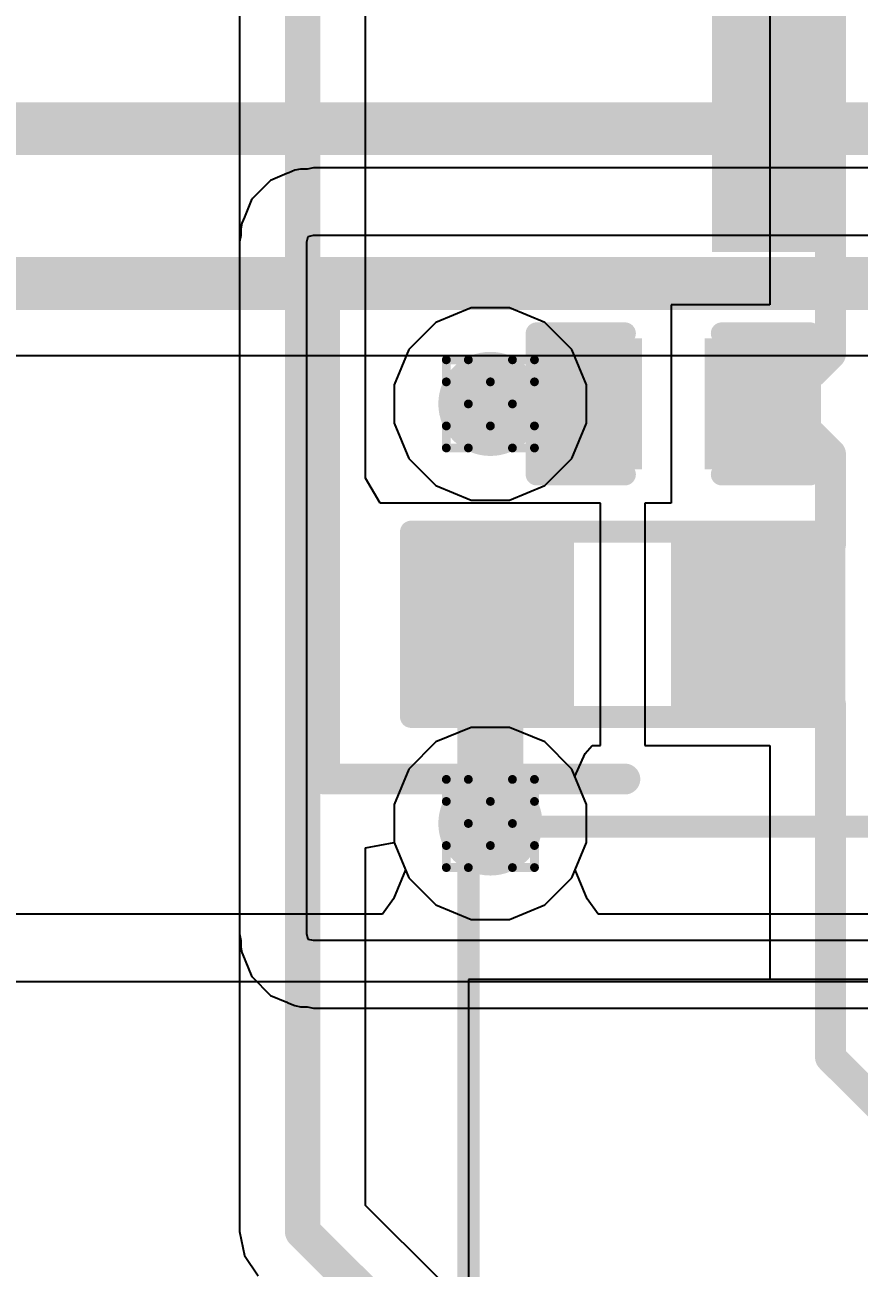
# Model space of a CAD drawing. Header units: inches. Extents: x -11 to 5379, y 0 to 5429.
# Drawn here: x 182.68 to 187.48, y 18.84 to 26 of the extents above; entities that cross this region are included whole.
import ezdxf

# ---------------------------------------------------------------- set-up
doc = ezdxf.new("R2010")
doc.units = ezdxf.units.IN
for name, color, linetype in [('Bottom Layer', 5, 'Continuous'), ('Drill Drawing', 1, 'Continuous'), ('GND', 16, 'Continuous'), ('PWR', 76, 'Continuous'), ('Top Layer', 1, 'Continuous'), ('Top Overlay', 2, 'Continuous'), ('Top Paste', 8, 'Continuous'), ('Top Solder', 216, 'Continuous'), ('Via Holes', 16, 'Continuous')]:
    doc.layers.add(name, color=color, linetype=linetype)
doc.styles.add('Arial_Bold', font='', dxfattribs={"height": 0.2})
doc.styles.get('Arial_Bold').set_extended_font_data('Arial', bold=True)

# ---------------------------------------------------------------- blocks, each defined once
blk = doc.blocks.new('R___0603_271')
at = {"layer": 'Top Layer'}
for points in [[(-0.381, 0.4445), (-0.381, -0.4445), (-1.143, -0.4445), (-1.143, 0.4445)], [(1.143, 0.4445), (1.143, -0.4445), (0.381, -0.4445), (0.381, 0.4445)]]:
    blk.add_hatch(color=1, dxfattribs=at).paths.add_polyline_path(points)
at = {"layer": 'Top Paste'}
for points in [[(-0.381, 0.4445), (-0.381, -0.4445), (-1.143, -0.4445), (-1.143, 0.4445)], [(1.143, 0.4445), (1.143, -0.4445), (0.381, -0.4445), (0.381, 0.4445)]]:
    blk.add_hatch(color=8, dxfattribs=at).paths.add_polyline_path(points)
at = {"layer": 'Top Solder'}
for points in [[(-0.2794, 0.5461), (-0.2794, -0.5461), (-1.2446, -0.5461), (-1.2446, 0.5461)], [(1.2446, 0.5461), (1.2446, -0.5461), (0.2794, -0.5461), (0.2794, 0.5461)]]:
    blk.add_hatch(color=216, dxfattribs=at).paths.add_polyline_path(points)
at = {"layer": 'Top Overlay'}
for points in [[(-1.2192, 0.5334, 0.127, 0.127, 0), (-1.2192, -0.5334, 0.127, 0.127, 0)], [(1.2192, 0.5334, 0.127, 0.127, 0), (-1.2192, 0.5334, 0.127, 0.127, 0)], [(1.2192, 0.5334, 0.127, 0.127, 0), (1.2192, -0.5334, 0.127, 0.127, 0)], [(1.2192, -0.5334, 0.127, 0.127, 0), (-1.2192, -0.5334, 0.127, 0.127, 0)]]:
    blk.add_lwpolyline(points, format="xyseb", dxfattribs=at)
for points in [[(-1.25095, 0.5334, 0.0635, 0.0635, 1), (-1.18745, 0.5334, 0.0635, 0.0635, 1)], [(-1.25095, 0.5334, 0.0635, 0.0635, 1), (-1.18745, 0.5334, 0.0635, 0.0635, 1)], [(1.18745, 0.5334, 0.0635, 0.0635, 1), (1.25095, 0.5334, 0.0635, 0.0635, 1)], [(1.18745, 0.5334, 0.0635, 0.0635, 1), (1.25095, 0.5334, 0.0635, 0.0635, 1)], [(-1.25095, -0.5334, 0.0635, 0.0635, 1), (-1.18745, -0.5334, 0.0635, 0.0635, 1)], [(-1.25095, -0.5334, 0.0635, 0.0635, 1), (-1.18745, -0.5334, 0.0635, 0.0635, 1)], [(1.18745, -0.5334, 0.0635, 0.0635, 1), (1.25095, -0.5334, 0.0635, 0.0635, 1)], [(1.18745, -0.5334, 0.0635, 0.0635, 1), (1.25095, -0.5334, 0.0635, 0.0635, 1)]]:
    blk.add_lwpolyline(points, format="xyseb", close=True, dxfattribs=at)
blk = doc.blocks.new('HR911105A_512')
at = {"layer": 'Top Overlay'}
for points in [[(8, -2.605, 0.127, 0.127, 0), (8, -8.485, 0.127, 0.127, 0)], [(8, -8.485, 0.127, 0.127, 0), (-8, -8.485, 0.127, 0.127, 0)]]:
    blk.add_lwpolyline(points, format="xyseb", dxfattribs=at)
blk.add_lwpolyline([(7.9682, -8.485, 0.0635, 0.0635, 1), (8.0317, -8.485, 0.0635, 0.0635, 1)], format="xyseb", close=True, dxfattribs=at)
blk.add_lwpolyline([(7.9682, -8.485, 0.0635, 0.0635, 1), (8.0317, -8.485, 0.0635, 0.0635, 1)], format="xyseb", close=True, dxfattribs=at)
blk = doc.blocks.new('C___0402_625')
at = {"layer": 'Top Layer'}
for points in [[(-0.6985, -0.3175), (-0.6985, 0.3175), (-0.2413, 0.3175), (-0.2413, -0.3175)], [(0.2413, -0.3175), (0.2413, 0.3175), (0.6985, 0.3175), (0.6985, -0.3175)]]:
    blk.add_hatch(color=1, dxfattribs=at).paths.add_polyline_path(points)
at = {"layer": 'Top Paste'}
for points in [[(-0.6985, -0.3175), (-0.6985, 0.3175), (-0.2413, 0.3175), (-0.2413, -0.3175)], [(0.2413, -0.3175), (0.2413, 0.3175), (0.6985, 0.3175), (0.6985, -0.3175)]]:
    blk.add_hatch(color=8, dxfattribs=at).paths.add_polyline_path(points)
at = {"layer": 'Top Solder'}
for points in [[(-0.7585, -0.3775), (-0.7585, 0.3775), (-0.1813, 0.3775), (-0.1813, -0.3775)], [(0.1813, -0.3775), (0.1813, 0.3775), (0.7585, 0.3775), (0.7585, -0.3775)]]:
    blk.add_hatch(color=216, dxfattribs=at).paths.add_polyline_path(points)
at = {"layer": 'Top Overlay'}
for points in [[(-0.7874, 0.4064, 0.127, 0.127, 0), (-0.2794, 0.4064, 0.127, 0.127, 0)], [(-0.7874, -0.4064, 0.127, 0.127, 0), (-0.7874, 0.4064, 0.127, 0.127, 0)], [(0.2794, 0.4064, 0.127, 0.127, 0), (0.7874, 0.4064, 0.127, 0.127, 0)], [(0.7874, -0.4064, 0.127, 0.127, 0), (0.7874, 0.4064, 0.127, 0.127, 0)], [(-0.7874, -0.4064, 0.127, 0.127, 0), (-0.2794, -0.4064, 0.127, 0.127, 0)], [(0.2794, -0.4064, 0.127, 0.127, 0), (0.7874, -0.4064, 0.127, 0.127, 0)]]:
    blk.add_lwpolyline(points, format="xyseb", dxfattribs=at)
for points in [[(-0.8191, 0.4064, 0.0635, 0.0635, 1), (-0.7556, 0.4064, 0.0635, 0.0635, 1)], [(-0.8191, 0.4064, 0.0635, 0.0635, 1), (-0.7556, 0.4064, 0.0635, 0.0635, 1)], [(-0.3111, 0.4064, 0.0635, 0.0635, 1), (-0.2477, 0.4064, 0.0635, 0.0635, 1)], [(0.2477, 0.4064, 0.0635, 0.0635, 1), (0.3111, 0.4064, 0.0635, 0.0635, 1)], [(0.7556, 0.4064, 0.0635, 0.0635, 1), (0.8191, 0.4064, 0.0635, 0.0635, 1)], [(0.7556, 0.4064, 0.0635, 0.0635, 1), (0.8191, 0.4064, 0.0635, 0.0635, 1)], [(-0.8191, -0.4064, 0.0635, 0.0635, 1), (-0.7556, -0.4064, 0.0635, 0.0635, 1)], [(-0.8191, -0.4064, 0.0635, 0.0635, 1), (-0.7556, -0.4064, 0.0635, 0.0635, 1)], [(-0.3111, -0.4064, 0.0635, 0.0635, 1), (-0.2477, -0.4064, 0.0635, 0.0635, 1)], [(0.2477, -0.4064, 0.0635, 0.0635, 1), (0.3111, -0.4064, 0.0635, 0.0635, 1)], [(0.7556, -0.4064, 0.0635, 0.0635, 1), (0.8191, -0.4064, 0.0635, 0.0635, 1)], [(0.7556, -0.4064, 0.0635, 0.0635, 1), (0.8191, -0.4064, 0.0635, 0.0635, 1)]]:
    blk.add_lwpolyline(points, format="xyseb", close=True, dxfattribs=at)

msp = doc.modelspace()

# ---------------------------------------------------------------- hatches: boundary and pattern name
at = {"layer": 'Bottom Layer'}
h = msp.add_hatch(color=5, dxfattribs=at)
edge = h.paths.add_edge_path()
edge.add_arc((185.3592, 23.819), 0.3, 0, 360)
h = msp.add_hatch(color=5, dxfattribs=at)
edge = h.paths.add_edge_path()
edge.add_arc((185.3592, 21.4012), 0.3, 0, 360)
at = {"layer": 'GND'}
h = msp.add_hatch(color=16, dxfattribs=at)
edge = h.paths.add_edge_path()
edge.add_arc((185.3592, 23.819), 0.3, 0, 360)
h = msp.add_hatch(color=16, dxfattribs=at)
edge = h.paths.add_edge_path()
edge.add_arc((185.3592, 21.4012), 0.3, 0, 360)
at = {"layer": 'PWR'}
h = msp.add_hatch(color=76, dxfattribs=at)
edge = h.paths.add_edge_path()
edge.add_arc((185.3592, 23.819), 0.3, 0, 360)
h = msp.add_hatch(color=76, dxfattribs=at)
edge = h.paths.add_edge_path()
edge.add_arc((185.3592, 21.4012), 0.3, 0, 360)
at = {"layer": 'Top Layer'}
h = msp.add_hatch(color=1, dxfattribs=at)
edge = h.paths.add_edge_path()
edge.add_arc((185.3592, 23.819), 0.3, 0, 360)
h = msp.add_hatch(color=1, dxfattribs=at)
edge = h.paths.add_edge_path()
edge.add_arc((185.3592, 21.4012), 0.3, 0, 360)
at = {"layer": 'Via Holes'}
h = msp.add_hatch(color=7, dxfattribs=at)
edge = h.paths.add_edge_path()
edge.add_arc((185.3592, 23.819), 0.15, 0, 360)
h = msp.add_hatch(color=7, dxfattribs=at)
edge = h.paths.add_edge_path()
edge.add_arc((185.3592, 21.4012), 0.15, 0, 360)

# ---------------------------------------------------------------- linework, layer by layer
at = {"layer": 'Bottom Layer'}
for p, q in [((181.3792, 24.0985), (219.9008, 24.0985)), ((185.249, 21.9552), (185.0454, 21.8709)), ((185.4694, 21.9552), (185.249, 21.9552)), ((185.673, 21.8709), (185.4694, 21.9552)), ((185.0454, 21.8709), (184.8896, 21.715)), ((185.8289, 21.715), (185.673, 21.8709)), ((184.8896, 21.715), (184.8052, 21.5114)), ((185.9132, 21.5114), (185.8289, 21.715)), ((184.8052, 21.5114), (184.8052, 21.291)), ((185.9132, 21.291), (185.9132, 21.5114)), ((184.8052, 21.291), (184.8896, 21.0874)), ((185.8289, 21.0874), (185.9132, 21.291)), ((184.8896, 21.0874), (185.0454, 20.9316)), ((185.673, 20.9316), (185.8289, 21.0874)), ((185.0454, 20.9316), (185.249, 20.8472)), ((185.4694, 20.8472), (185.673, 20.9316)), ((185.249, 20.8472), (185.4694, 20.8472)), ((220.2822, 20.5012), (185.2332, 20.5012)), ((185.2332, 20.5012), (185.2332, -0.018)), ((189.4147, 20.5012), (185.2332, 20.5012)), ((185.2332, 20.5012), (185.2332, 15.4067))]:
    msp.add_line(p, q, dxfattribs=at)
for points in [[(180.4835, 25.4053, 0.3048, 0.3048, 0), (220.4355, 25.4053, 0.3048, 0.3048, 0)], [(181.2076, 24.5129, 0.3048, 0.3048, 0), (220.0724, 24.5129, 0.3048, 0.3048, 0)]]:
    msp.add_lwpolyline(points, format="xyseb", dxfattribs=at)
at = {"layer": 'Drill Drawing'}
for points in [[(185.1052, 23.946, 0.0508, 0.0508, 0), (185.1052, 24.073, 0.0508, 0.0508, 0)], [(185.1052, 24.073, 0.0508, 0.0508, 0), (185.2322, 24.073, 0.0508, 0.0508, 0)], [(185.2322, 24.073, 0.0508, 0.0508, 0), (185.3592, 23.946, 0.0508, 0.0508, 0)], [(185.3592, 23.946, 0.0508, 0.0508, 0), (185.4862, 24.073, 0.0508, 0.0508, 0)], [(185.4862, 24.073, 0.0508, 0.0508, 0), (185.6132, 24.073, 0.0508, 0.0508, 0)], [(185.6132, 23.946, 0.0508, 0.0508, 0), (185.6132, 24.073, 0.0508, 0.0508, 0)], [(185.1052, 23.946, 0.0508, 0.0508, 0), (185.2322, 23.819, 0.0508, 0.0508, 0)], [(185.4862, 23.819, 0.0508, 0.0508, 0), (185.6132, 23.946, 0.0508, 0.0508, 0)], [(185.1052, 23.692, 0.0508, 0.0508, 0), (185.2322, 23.819, 0.0508, 0.0508, 0)], [(185.4862, 23.819, 0.0508, 0.0508, 0), (185.6132, 23.692, 0.0508, 0.0508, 0)], [(185.1052, 23.565, 0.0508, 0.0508, 0), (185.1052, 23.692, 0.0508, 0.0508, 0)], [(185.2322, 23.565, 0.0508, 0.0508, 0), (185.3592, 23.692, 0.0508, 0.0508, 0)], [(185.3592, 23.692, 0.0508, 0.0508, 0), (185.4862, 23.565, 0.0508, 0.0508, 0)], [(185.6132, 23.565, 0.0508, 0.0508, 0), (185.6132, 23.692, 0.0508, 0.0508, 0)], [(185.1052, 23.565, 0.0508, 0.0508, 0), (185.2322, 23.565, 0.0508, 0.0508, 0)], [(185.4862, 23.565, 0.0508, 0.0508, 0), (185.6132, 23.565, 0.0508, 0.0508, 0)], [(185.1052, 21.5282, 0.0508, 0.0508, 0), (185.1052, 21.6552, 0.0508, 0.0508, 0)], [(185.1052, 21.6552, 0.0508, 0.0508, 0), (185.2322, 21.6552, 0.0508, 0.0508, 0)], [(185.2322, 21.6552, 0.0508, 0.0508, 0), (185.3592, 21.5282, 0.0508, 0.0508, 0)], [(185.3592, 21.5282, 0.0508, 0.0508, 0), (185.4862, 21.6552, 0.0508, 0.0508, 0)], [(185.4862, 21.6552, 0.0508, 0.0508, 0), (185.6132, 21.6552, 0.0508, 0.0508, 0)], [(185.6132, 21.5282, 0.0508, 0.0508, 0), (185.6132, 21.6552, 0.0508, 0.0508, 0)], [(185.1052, 21.5282, 0.0508, 0.0508, 0), (185.2322, 21.4012, 0.0508, 0.0508, 0)], [(185.4862, 21.4012, 0.0508, 0.0508, 0), (185.6132, 21.5282, 0.0508, 0.0508, 0)], [(185.1052, 21.2742, 0.0508, 0.0508, 0), (185.2322, 21.4012, 0.0508, 0.0508, 0)], [(185.4862, 21.4012, 0.0508, 0.0508, 0), (185.6132, 21.2742, 0.0508, 0.0508, 0)], [(185.1052, 21.1472, 0.0508, 0.0508, 0), (185.1052, 21.2742, 0.0508, 0.0508, 0)], [(185.2322, 21.1472, 0.0508, 0.0508, 0), (185.3592, 21.2742, 0.0508, 0.0508, 0)], [(185.3592, 21.2742, 0.0508, 0.0508, 0), (185.4862, 21.1472, 0.0508, 0.0508, 0)], [(185.6132, 21.1472, 0.0508, 0.0508, 0), (185.6132, 21.2742, 0.0508, 0.0508, 0)], [(185.1052, 21.1472, 0.0508, 0.0508, 0), (185.2322, 21.1472, 0.0508, 0.0508, 0)], [(185.4862, 21.1472, 0.0508, 0.0508, 0), (185.6132, 21.1472, 0.0508, 0.0508, 0)]]:
    msp.add_lwpolyline(points, format="xyseb", dxfattribs=at)
for points in [[(185.0925, 24.073, 0.0254, 0.0254, 1), (185.1179, 24.073, 0.0254, 0.0254, 1)], [(185.0925, 24.073, 0.0254, 0.0254, 1), (185.1179, 24.073, 0.0254, 0.0254, 1)], [(185.2195, 24.073, 0.0254, 0.0254, 1), (185.2449, 24.073, 0.0254, 0.0254, 1)], [(185.2195, 24.073, 0.0254, 0.0254, 1), (185.2449, 24.073, 0.0254, 0.0254, 1)], [(185.4735, 24.073, 0.0254, 0.0254, 1), (185.4989, 24.073, 0.0254, 0.0254, 1)], [(185.4735, 24.073, 0.0254, 0.0254, 1), (185.4989, 24.073, 0.0254, 0.0254, 1)], [(185.6005, 24.073, 0.0254, 0.0254, 1), (185.6259, 24.073, 0.0254, 0.0254, 1)], [(185.6005, 24.073, 0.0254, 0.0254, 1), (185.6259, 24.073, 0.0254, 0.0254, 1)], [(185.0925, 23.946, 0.0254, 0.0254, 1), (185.1179, 23.946, 0.0254, 0.0254, 1)], [(185.0925, 23.946, 0.0254, 0.0254, 1), (185.1179, 23.946, 0.0254, 0.0254, 1)], [(185.3465, 23.946, 0.0254, 0.0254, 1), (185.3719, 23.946, 0.0254, 0.0254, 1)], [(185.3465, 23.946, 0.0254, 0.0254, 1), (185.3719, 23.946, 0.0254, 0.0254, 1)], [(185.6005, 23.946, 0.0254, 0.0254, 1), (185.6259, 23.946, 0.0254, 0.0254, 1)], [(185.6005, 23.946, 0.0254, 0.0254, 1), (185.6259, 23.946, 0.0254, 0.0254, 1)], [(185.2195, 23.819, 0.0254, 0.0254, 1), (185.2449, 23.819, 0.0254, 0.0254, 1)], [(185.2195, 23.819, 0.0254, 0.0254, 1), (185.2449, 23.819, 0.0254, 0.0254, 1)], [(185.4735, 23.819, 0.0254, 0.0254, 1), (185.4989, 23.819, 0.0254, 0.0254, 1)], [(185.4735, 23.819, 0.0254, 0.0254, 1), (185.4989, 23.819, 0.0254, 0.0254, 1)], [(185.0925, 23.692, 0.0254, 0.0254, 1), (185.1179, 23.692, 0.0254, 0.0254, 1)], [(185.0925, 23.692, 0.0254, 0.0254, 1), (185.1179, 23.692, 0.0254, 0.0254, 1)], [(185.3465, 23.692, 0.0254, 0.0254, 1), (185.3719, 23.692, 0.0254, 0.0254, 1)], [(185.3465, 23.692, 0.0254, 0.0254, 1), (185.3719, 23.692, 0.0254, 0.0254, 1)], [(185.6005, 23.692, 0.0254, 0.0254, 1), (185.6259, 23.692, 0.0254, 0.0254, 1)], [(185.6005, 23.692, 0.0254, 0.0254, 1), (185.6259, 23.692, 0.0254, 0.0254, 1)], [(185.0925, 23.565, 0.0254, 0.0254, 1), (185.1179, 23.565, 0.0254, 0.0254, 1)], [(185.0925, 23.565, 0.0254, 0.0254, 1), (185.1179, 23.565, 0.0254, 0.0254, 1)], [(185.2195, 23.565, 0.0254, 0.0254, 1), (185.2449, 23.565, 0.0254, 0.0254, 1)], [(185.2195, 23.565, 0.0254, 0.0254, 1), (185.2449, 23.565, 0.0254, 0.0254, 1)], [(185.4735, 23.565, 0.0254, 0.0254, 1), (185.4989, 23.565, 0.0254, 0.0254, 1)], [(185.4735, 23.565, 0.0254, 0.0254, 1), (185.4989, 23.565, 0.0254, 0.0254, 1)], [(185.6005, 23.565, 0.0254, 0.0254, 1), (185.6259, 23.565, 0.0254, 0.0254, 1)], [(185.6005, 23.565, 0.0254, 0.0254, 1), (185.6259, 23.565, 0.0254, 0.0254, 1)], [(185.0925, 21.6552, 0.0254, 0.0254, 1), (185.1179, 21.6552, 0.0254, 0.0254, 1)], [(185.0925, 21.6552, 0.0254, 0.0254, 1), (185.1179, 21.6552, 0.0254, 0.0254, 1)], [(185.2195, 21.6552, 0.0254, 0.0254, 1), (185.2449, 21.6552, 0.0254, 0.0254, 1)], [(185.2195, 21.6552, 0.0254, 0.0254, 1), (185.2449, 21.6552, 0.0254, 0.0254, 1)], [(185.4735, 21.6552, 0.0254, 0.0254, 1), (185.4989, 21.6552, 0.0254, 0.0254, 1)], [(185.4735, 21.6552, 0.0254, 0.0254, 1), (185.4989, 21.6552, 0.0254, 0.0254, 1)], [(185.6005, 21.6552, 0.0254, 0.0254, 1), (185.6259, 21.6552, 0.0254, 0.0254, 1)], [(185.6005, 21.6552, 0.0254, 0.0254, 1), (185.6259, 21.6552, 0.0254, 0.0254, 1)], [(185.0925, 21.5282, 0.0254, 0.0254, 1), (185.1179, 21.5282, 0.0254, 0.0254, 1)], [(185.0925, 21.5282, 0.0254, 0.0254, 1), (185.1179, 21.5282, 0.0254, 0.0254, 1)], [(185.3465, 21.5282, 0.0254, 0.0254, 1), (185.3719, 21.5282, 0.0254, 0.0254, 1)], [(185.3465, 21.5282, 0.0254, 0.0254, 1), (185.3719, 21.5282, 0.0254, 0.0254, 1)], [(185.6005, 21.5282, 0.0254, 0.0254, 1), (185.6259, 21.5282, 0.0254, 0.0254, 1)], [(185.6005, 21.5282, 0.0254, 0.0254, 1), (185.6259, 21.5282, 0.0254, 0.0254, 1)], [(185.2195, 21.4012, 0.0254, 0.0254, 1), (185.2449, 21.4012, 0.0254, 0.0254, 1)], [(185.2195, 21.4012, 0.0254, 0.0254, 1), (185.2449, 21.4012, 0.0254, 0.0254, 1)], [(185.4735, 21.4012, 0.0254, 0.0254, 1), (185.4989, 21.4012, 0.0254, 0.0254, 1)], [(185.4735, 21.4012, 0.0254, 0.0254, 1), (185.4989, 21.4012, 0.0254, 0.0254, 1)], [(185.0925, 21.2742, 0.0254, 0.0254, 1), (185.1179, 21.2742, 0.0254, 0.0254, 1)], [(185.0925, 21.2742, 0.0254, 0.0254, 1), (185.1179, 21.2742, 0.0254, 0.0254, 1)], [(185.3465, 21.2742, 0.0254, 0.0254, 1), (185.3719, 21.2742, 0.0254, 0.0254, 1)], [(185.3465, 21.2742, 0.0254, 0.0254, 1), (185.3719, 21.2742, 0.0254, 0.0254, 1)], [(185.6005, 21.2742, 0.0254, 0.0254, 1), (185.6259, 21.2742, 0.0254, 0.0254, 1)], [(185.6005, 21.2742, 0.0254, 0.0254, 1), (185.6259, 21.2742, 0.0254, 0.0254, 1)], [(185.0925, 21.1472, 0.0254, 0.0254, 1), (185.1179, 21.1472, 0.0254, 0.0254, 1)], [(185.0925, 21.1472, 0.0254, 0.0254, 1), (185.1179, 21.1472, 0.0254, 0.0254, 1)], [(185.2195, 21.1472, 0.0254, 0.0254, 1), (185.2449, 21.1472, 0.0254, 0.0254, 1)], [(185.2195, 21.1472, 0.0254, 0.0254, 1), (185.2449, 21.1472, 0.0254, 0.0254, 1)], [(185.4735, 21.1472, 0.0254, 0.0254, 1), (185.4989, 21.1472, 0.0254, 0.0254, 1)], [(185.4735, 21.1472, 0.0254, 0.0254, 1), (185.4989, 21.1472, 0.0254, 0.0254, 1)], [(185.6005, 21.1472, 0.0254, 0.0254, 1), (185.6259, 21.1472, 0.0254, 0.0254, 1)], [(185.6005, 21.1472, 0.0254, 0.0254, 1), (185.6259, 21.1472, 0.0254, 0.0254, 1)]]:
    msp.add_lwpolyline(points, format="xyseb", close=True, dxfattribs=at)
at = {"layer": 'GND'}
for p, q in [((185.249, 21.9552), (185.0454, 21.8709)), ((185.4694, 21.9552), (185.249, 21.9552)), ((185.673, 21.8709), (185.4694, 21.9552)), ((185.0454, 21.8709), (184.8896, 21.715)), ((185.8289, 21.715), (185.673, 21.8709)), ((184.8896, 21.715), (184.8052, 21.5114)), ((185.9132, 21.5114), (185.8289, 21.715)), ((184.8052, 21.5114), (184.8052, 21.291)), ((185.9132, 21.291), (185.9132, 21.5114)), ((184.8052, 21.291), (184.8705, 21.1334)), ((185.8479, 21.1334), (185.9132, 21.291)), ((184.8705, 21.1334), (184.8015, 20.9664)), ((185.9169, 20.9664), (185.8479, 21.1334)), ((184.8015, 20.9664), (184.7383, 20.8794)), ((185.9801, 20.8794), (185.9169, 20.9664)), ((184.7383, 20.8794), (175.9898, 20.8794)), ((188.9873, 20.8794), (185.9801, 20.8794)), ((175.9898, 20.491), (189.063, 20.491))]:
    msp.add_line(p, q, dxfattribs=at)
at = {"layer": 'PWR'}
for p, q in [((184.192, 25.1493), (184.1872, 25.1461)), ((184.1976, 25.1504), (184.192, 25.1493)), ((184.233, 25.1651), (184.1976, 25.1504)), ((184.2649, 25.1714), (184.233, 25.1651)), ((184.3031, 25.1714), (184.2649, 25.1714)), ((184.3407, 25.1789), (184.3031, 25.1714)), ((194.9375, 25.1789), (184.3407, 25.1789)), ((184.0929, 25.107), (183.9858, 24.9999)), ((184.1872, 25.1461), (184.0929, 25.1071)), ((184.0929, 25.1071), (184.0929, 25.107)), ((183.9857, 24.9999), (183.9467, 24.9056)), ((183.9858, 24.9999), (183.9857, 24.9999)), ((183.9424, 24.8952), (183.9277, 24.8598)), ((183.9435, 24.9008), (183.9424, 24.8952)), ((183.9467, 24.9056), (183.9435, 24.9008)), ((183.9214, 24.7897), (183.9139, 24.7521)), ((183.9277, 24.8598), (183.9214, 24.8279)), ((183.9214, 24.8279), (183.9214, 24.7897)), ((184.3087, 24.7841), (184.3407, 24.7904)), ((184.3407, 24.7904), (195.326, 24.7904)), ((183.9139, 24.7521), (183.9139, 20.7647)), ((184.3024, 24.7521), (184.3087, 24.7841)), ((184.3024, 20.7647), (184.3024, 24.7521)), ((185.249, 24.373), (185.0454, 24.2886)), ((185.4694, 24.373), (185.249, 24.373)), ((185.673, 24.2886), (185.4694, 24.373)), ((185.0454, 24.2886), (184.8896, 24.1328)), ((185.8289, 24.1328), (185.673, 24.2886)), ((184.8896, 24.1328), (184.8052, 23.9292)), ((185.9132, 23.9292), (185.8289, 24.1328)), ((184.8052, 23.9292), (184.8052, 23.7088)), ((185.9132, 23.7088), (185.9132, 23.9292)), ((184.8052, 23.7088), (184.8896, 23.5051)), ((185.8289, 23.5051), (185.9132, 23.7088)), ((184.8896, 23.5051), (185.0454, 23.3493)), ((185.673, 23.3493), (185.8289, 23.5051)), ((185.0454, 23.3493), (185.249, 23.265)), ((185.4694, 23.265), (185.673, 23.3493)), ((185.249, 23.265), (185.4694, 23.265)), ((183.9139, 20.7647), (183.9214, 20.7271)), ((183.9214, 20.7271), (183.9214, 20.6889)), ((184.3087, 20.7327), (184.3024, 20.7647)), ((184.3407, 20.7264), (184.3087, 20.7327)), ((189.8585, 20.7264), (184.3407, 20.7264)), ((183.9214, 20.6889), (183.9277, 20.657)), ((183.9277, 20.657), (183.9424, 20.6216)), ((183.9424, 20.6216), (183.9435, 20.616)), ((183.9435, 20.616), (183.9467, 20.6112)), ((183.9467, 20.6112), (183.9857, 20.5169)), ((183.9857, 20.5169), (183.9858, 20.5169)), ((183.9858, 20.5169), (184.0929, 20.4098)), ((184.0929, 20.4098), (184.0929, 20.4097)), ((184.0929, 20.4097), (184.1872, 20.3707)), ((184.1872, 20.3707), (184.192, 20.3675)), ((184.192, 20.3675), (184.1976, 20.3664)), ((184.1976, 20.3664), (184.233, 20.3517)), ((184.233, 20.3517), (184.2649, 20.3454)), ((184.2649, 20.3454), (184.3031, 20.3454)), ((184.3031, 20.3454), (184.3407, 20.3379)), ((184.3407, 20.3379), (189.006, 20.3379))]:
    msp.add_line(p, q, dxfattribs=at)
at = {"layer": 'Top Layer'}
for p, q in [((186.969, 28.656), (186.969, 24.3905)), ((183.9144, 28.067), (183.9144, 19.05)), ((184.6396, 23.3902), (184.6396, 27.9168)), ((186.969, 24.3905), (186.4006, 24.3905)), ((186.4006, 24.3905), (186.4006, 23.2475)), ((184.7242, 23.2475), (184.6396, 23.3902)), ((184.8174, 23.2475), (184.7242, 23.2475)), ((185.9942, 23.2475), (184.8174, 23.2475)), ((185.9942, 21.8505), (185.9942, 23.2475)), ((186.4006, 23.2475), (186.2482, 23.2475)), ((186.2482, 23.2475), (186.2482, 21.8505)), ((185.8464, 21.6727), (185.9049, 21.8038)), ((185.9049, 21.8038), (185.9449, 21.8505)), ((185.9449, 21.8505), (185.9942, 21.8505)), ((186.2482, 21.8505), (186.969, 21.8505)), ((186.969, 21.8505), (186.969, 20.5012)), ((185.9132, 21.5114), (185.8464, 21.6727)), ((185.9132, 21.291), (185.9132, 21.5114)), ((184.6396, 21.2617), (184.8052, 21.291)), ((184.8052, 21.291), (184.8896, 21.0874)), ((185.8289, 21.0874), (185.9132, 21.291)), ((184.6396, 19.2002), (184.6396, 21.2617)), ((184.8896, 21.0874), (185.0454, 20.9316)), ((185.673, 20.9316), (185.8289, 21.0874)), ((185.0454, 20.9316), (185.249, 20.8472)), ((185.4694, 20.8472), (185.673, 20.9316)), ((185.249, 20.8472), (185.4694, 20.8472)), ((220.2822, 20.5012), (185.2332, 20.5012)), ((185.2332, 20.5012), (185.2332, -0.018)), ((186.969, 20.5012), (185.2332, 20.5012)), ((185.2332, 20.5012), (185.2332, 18.8388)), ((185.0689, 18.7708), (184.6396, 19.2002)), ((183.9144, 19.05), (183.9144, 19.05)), ((183.9144, 19.05), (183.942, 18.9113)), ((183.942, 18.9113), (184.0206, 18.7936))]:
    msp.add_line(p, q, dxfattribs=at)
for points in [[(187.3186, 24.1075, 0.1778, 0.1778, 0), (187.3186, 28.8929, 0.1778, 0.1778, 0)], [(184.277, 19.05, 0.2032, 0.2032, 0), (184.277, 28.067, 0.2032, 0.2032, 0)], [(187.2145, 24.0033, 0.1778, 0.1778, 0), (187.3186, 24.1075, 0.1778, 0.1778, 0)], [(186.8832, 23.8636, 0.1778, 0.1778, 0), (187.0229, 24.0033, 0.1778, 0.1778, 0)], [(187.0229, 24.0033, 0.1778, 0.1778, 0), (187.2145, 24.0033, 0.1778, 0.1778, 0)], [(185.3592, 23.819, 0.254, 0.254, 0), (185.9434, 23.819, 0.254, 0.254, 0)], [(186.8832, 23.819, 0.1778, 0.1778, 0), (186.8832, 23.8636, 0.1778, 0.1778, 0)], [(186.8832, 23.7743, 0.1778, 0.1778, 0), (186.8832, 23.819, 0.1778, 0.1778, 0)], [(186.8832, 23.7743, 0.1778, 0.1778, 0), (187.0229, 23.6346, 0.1778, 0.1778, 0)], [(187.0229, 23.6346, 0.1778, 0.1778, 0), (187.2145, 23.6346, 0.1778, 0.1778, 0)], [(187.2145, 23.6346, 0.1778, 0.1778, 0), (187.3186, 23.5305, 0.1778, 0.1778, 0)], [(187.3186, 23.0087, 0.1778, 0.1778, 0), (187.3186, 23.5305, 0.1778, 0.1778, 0)], [(187.2145, 22.9046, 0.1778, 0.1778, 0), (187.3186, 23.0087, 0.1778, 0.1778, 0)], [(186.8832, 22.6125, 0.1778, 0.1778, 0), (187.1753, 22.9046, 0.1778, 0.1778, 0)], [(187.1753, 22.9046, 0.1778, 0.1778, 0), (187.2145, 22.9046, 0.1778, 0.1778, 0)], [(185.3592, 21.4012, 0.381, 0.381, 0), (185.3592, 22.549, 0.381, 0.381, 0)], [(186.8832, 22.549, 0.1778, 0.1778, 0), (186.8832, 22.6125, 0.1778, 0.1778, 0)], [(186.8832, 22.4855, 0.1778, 0.1778, 0), (186.8832, 22.549, 0.1778, 0.1778, 0)], [(186.8832, 22.4855, 0.1778, 0.1778, 0), (187.1753, 22.1934, 0.1778, 0.1778, 0)], [(187.1753, 22.1934, 0.1778, 0.1778, 0), (187.2145, 22.1934, 0.1778, 0.1778, 0)], [(187.2145, 22.1934, 0.1778, 0.1778, 0), (187.3186, 22.0892, 0.1778, 0.1778, 0)], [(187.3186, 20.0537, 0.1778, 0.1778, 0), (187.3186, 22.0892, 0.1778, 0.1778, 0)], [(187.3186, 20.0537, 0.1778, 0.1778, 0), (189.0051, 18.3672, 0.1778, 0.1778, 0)], [(184.277, 19.05, 0.2032, 0.2032, 0), (189.6239, 13.7031, 0.2032, 0.2032, 0)]]:
    msp.add_lwpolyline(points, format="xyseb", dxfattribs=at)
for points in [[(187.2742, 24.1075, 0.0889, 0.0889, 1), (187.3631, 24.1075, 0.0889, 0.0889, 1)], [(187.2742, 24.1075, 0.0889, 0.0889, 1), (187.3631, 24.1075, 0.0889, 0.0889, 1)], [(186.9785, 24.0033, 0.0889, 0.0889, 1), (187.0674, 24.0033, 0.0889, 0.0889, 1)], [(186.9785, 24.0033, 0.0889, 0.0889, 1), (187.0674, 24.0033, 0.0889, 0.0889, 1)], [(187.17, 24.0033, 0.0889, 0.0889, 1), (187.2589, 24.0033, 0.0889, 0.0889, 1)], [(187.17, 24.0033, 0.0889, 0.0889, 1), (187.2589, 24.0033, 0.0889, 0.0889, 1)], [(185.2957, 23.819, 0.127, 0.127, 1), (185.4227, 23.819, 0.127, 0.127, 1)], [(185.8799, 23.819, 0.127, 0.127, 1), (186.0069, 23.819, 0.127, 0.127, 1)], [(186.8388, 23.8636, 0.0889, 0.0889, 1), (186.9277, 23.8636, 0.0889, 0.0889, 1)], [(186.8388, 23.8636, 0.0889, 0.0889, 1), (186.9277, 23.8636, 0.0889, 0.0889, 1)], [(186.8388, 23.819, 0.0889, 0.0889, 1), (186.9277, 23.819, 0.0889, 0.0889, 1)], [(186.8388, 23.819, 0.0889, 0.0889, 1), (186.9277, 23.819, 0.0889, 0.0889, 1)], [(186.8388, 23.7743, 0.0889, 0.0889, 1), (186.9277, 23.7743, 0.0889, 0.0889, 1)], [(186.8388, 23.7743, 0.0889, 0.0889, 1), (186.9277, 23.7743, 0.0889, 0.0889, 1)], [(186.9785, 23.6346, 0.0889, 0.0889, 1), (187.0674, 23.6346, 0.0889, 0.0889, 1)], [(186.9785, 23.6346, 0.0889, 0.0889, 1), (187.0674, 23.6346, 0.0889, 0.0889, 1)], [(187.17, 23.6346, 0.0889, 0.0889, 1), (187.2589, 23.6346, 0.0889, 0.0889, 1)], [(187.17, 23.6346, 0.0889, 0.0889, 1), (187.2589, 23.6346, 0.0889, 0.0889, 1)], [(187.2742, 23.5305, 0.0889, 0.0889, 1), (187.3631, 23.5305, 0.0889, 0.0889, 1)], [(187.2742, 23.5305, 0.0889, 0.0889, 1), (187.3631, 23.5305, 0.0889, 0.0889, 1)], [(187.2742, 23.0087, 0.0889, 0.0889, 1), (187.3631, 23.0087, 0.0889, 0.0889, 1)], [(187.2742, 23.0087, 0.0889, 0.0889, 1), (187.3631, 23.0087, 0.0889, 0.0889, 1)], [(187.1309, 22.9046, 0.0889, 0.0889, 1), (187.2198, 22.9046, 0.0889, 0.0889, 1)], [(187.1309, 22.9046, 0.0889, 0.0889, 1), (187.2198, 22.9046, 0.0889, 0.0889, 1)], [(187.17, 22.9046, 0.0889, 0.0889, 1), (187.2589, 22.9046, 0.0889, 0.0889, 1)], [(187.17, 22.9046, 0.0889, 0.0889, 1), (187.2589, 22.9046, 0.0889, 0.0889, 1)], [(185.264, 22.549, 0.1905, 0.1905, 1), (185.4545, 22.549, 0.1905, 0.1905, 1)], [(186.8388, 22.6125, 0.0889, 0.0889, 1), (186.9277, 22.6125, 0.0889, 0.0889, 1)], [(186.8388, 22.6125, 0.0889, 0.0889, 1), (186.9277, 22.6125, 0.0889, 0.0889, 1)], [(186.8388, 22.549, 0.0889, 0.0889, 1), (186.9277, 22.549, 0.0889, 0.0889, 1)], [(186.8388, 22.549, 0.0889, 0.0889, 1), (186.9277, 22.549, 0.0889, 0.0889, 1)], [(186.8388, 22.4855, 0.0889, 0.0889, 1), (186.9277, 22.4855, 0.0889, 0.0889, 1)], [(186.8388, 22.4855, 0.0889, 0.0889, 1), (186.9277, 22.4855, 0.0889, 0.0889, 1)], [(187.1309, 22.1934, 0.0889, 0.0889, 1), (187.2198, 22.1934, 0.0889, 0.0889, 1)], [(187.1309, 22.1934, 0.0889, 0.0889, 1), (187.2198, 22.1934, 0.0889, 0.0889, 1)], [(187.17, 22.1934, 0.0889, 0.0889, 1), (187.2589, 22.1934, 0.0889, 0.0889, 1)], [(187.17, 22.1934, 0.0889, 0.0889, 1), (187.2589, 22.1934, 0.0889, 0.0889, 1)], [(187.2742, 22.0892, 0.0889, 0.0889, 1), (187.3631, 22.0892, 0.0889, 0.0889, 1)], [(187.2742, 22.0892, 0.0889, 0.0889, 1), (187.3631, 22.0892, 0.0889, 0.0889, 1)], [(185.264, 21.4012, 0.1905, 0.1905, 1), (185.4545, 21.4012, 0.1905, 0.1905, 1)], [(187.2742, 20.0537, 0.0889, 0.0889, 1), (187.3631, 20.0537, 0.0889, 0.0889, 1)], [(187.2742, 20.0537, 0.0889, 0.0889, 1), (187.3631, 20.0537, 0.0889, 0.0889, 1)], [(184.2262, 19.05, 0.1016, 0.1016, 1), (184.3278, 19.05, 0.1016, 0.1016, 1)], [(184.2262, 19.05, 0.1016, 0.1016, 1), (184.3278, 19.05, 0.1016, 0.1016, 1)]]:
    msp.add_lwpolyline(points, format="xyseb", close=True, dxfattribs=at)
at = {"layer": 'Top Overlay'}
for points in [[(184.404, 21.6573, 0.1778, 0.1778, 0), (184.404, 24.4607, 0.1778, 0.1778, 0)], [(184.404, 24.4607, 0.1778, 0.1778, 0), (186.1339, 24.4607, 0.1778, 0.1778, 0)], [(184.404, 21.6573, 0.1778, 0.1778, 0), (186.1339, 21.6573, 0.1778, 0.1778, 0)]]:
    msp.add_lwpolyline(points, format="xyseb", dxfattribs=at)
for points in [[(184.3596, 24.4607, 0.0889, 0.0889, 1), (184.4485, 24.4607, 0.0889, 0.0889, 1)], [(184.3596, 24.4607, 0.0889, 0.0889, 1), (184.4485, 24.4607, 0.0889, 0.0889, 1)], [(186.0895, 24.4607, 0.0889, 0.0889, 1), (186.1784, 24.4607, 0.0889, 0.0889, 1)], [(184.3596, 21.6573, 0.0889, 0.0889, 1), (184.4485, 21.6573, 0.0889, 0.0889, 1)], [(184.3596, 21.6573, 0.0889, 0.0889, 1), (184.4485, 21.6573, 0.0889, 0.0889, 1)], [(186.0895, 21.6573, 0.0889, 0.0889, 1), (186.1784, 21.6573, 0.0889, 0.0889, 1)]]:
    msp.add_lwpolyline(points, format="xyseb", close=True, dxfattribs=at)

# ---------------------------------------------------------------- block references
msp.add_blockref('C___0402_625', (186.4133, 23.819))
at = {"rotation": 180}
for name, p in [('R___0603_271', (186.1212, 22.549)), ('HR911105A_512', (193.2332, 12.897))]:
    msp.add_blockref(name, p, dxfattribs=at)

# ---------------------------------------------------------------- texts
at = {"layer": 'Top Overlay', "style": 'Arial_Bold'}
msp.add_text(' IN     ETHERCAT    OUT', height=2.999999, dxfattribs=at).set_placement((185.1914, 24.6934))

doc.saveas('drawing.dxf')
